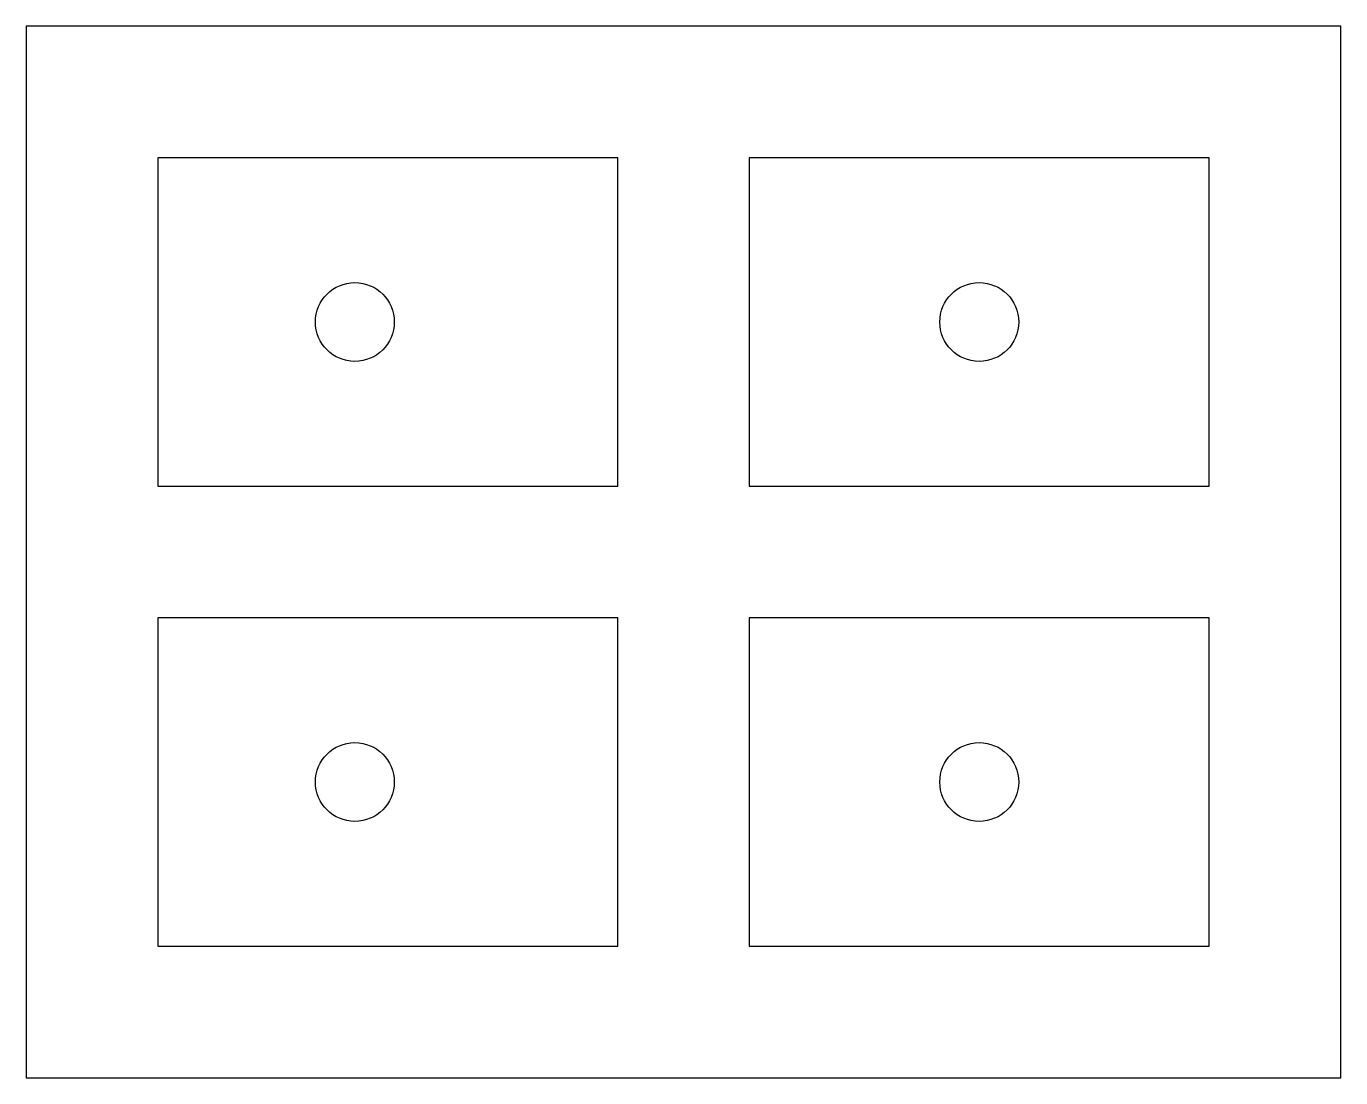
# Model space of a CAD drawing. Header units: metres. Extents: x 0 to 100, y 0 to 80.
import ezdxf

# ---------------------------------------------------------------- set-up
doc = ezdxf.new("R2010")
doc.units = ezdxf.units.M

msp = doc.modelspace()

# ---------------------------------------------------------------- linework, layer by layer
for points in [[(0, 0), (100, 0), (100, 80), (0, 80), (0, 0)], [(10, 45), (45, 45), (45, 70), (10, 70), (10, 45)], [(55, 45), (90, 45), (90, 70), (55, 70), (55, 45)], [(10, 10), (45, 10), (45, 35), (10, 35), (10, 10)], [(55, 10), (90, 10), (90, 35), (55, 35), (55, 10)]]:
    msp.add_lwpolyline(points)
for centre in [(25, 57.5), (72.5, 57.5), (25, 22.5), (72.5, 22.5)]:
    msp.add_circle(centre, 3)

doc.saveas('drawing.dxf')
